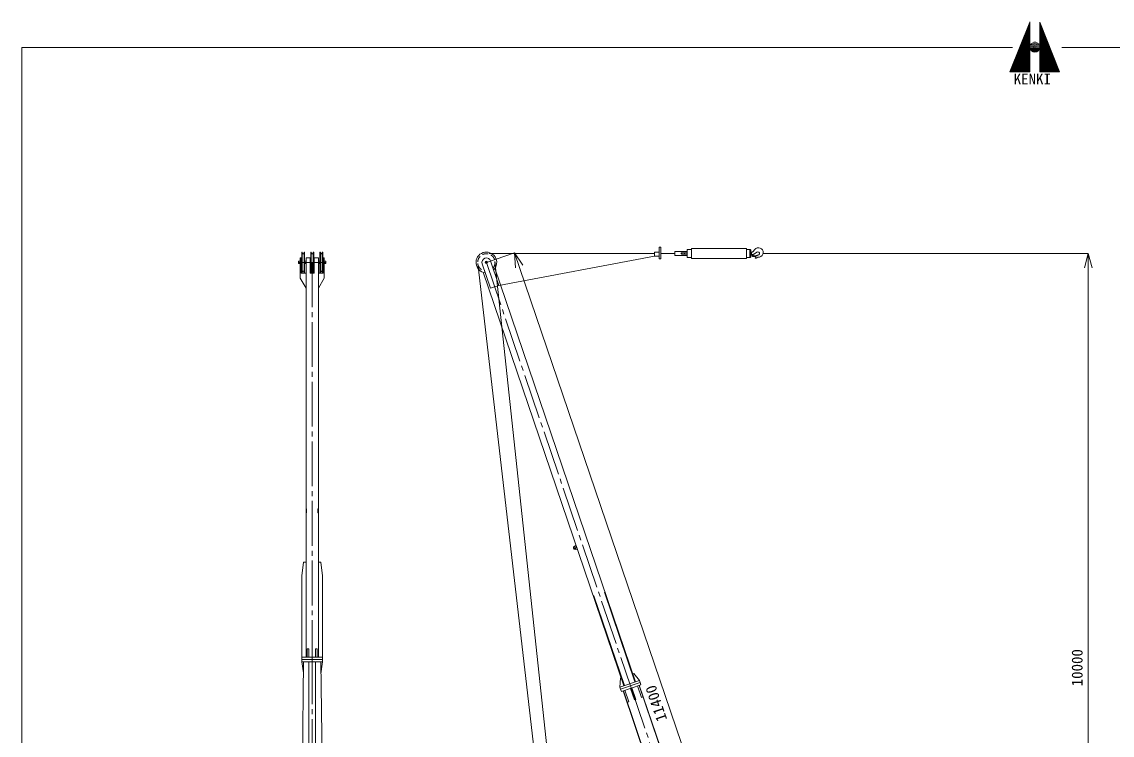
# Model space of a CAD drawing. Units: millimetres, scale not verified. Extents: x -11991 to 12183, y -9047 to 7922.
# Drawn here: x -11991 to 1180, y -689 to 7922 of the extents above; entities that cross this region are included whole.
import ezdxf
from ezdxf.enums import TextEntityAlignment as Align

# ---------------------------------------------------------------- set-up
doc = ezdxf.new("R2010")
doc.units = ezdxf.units.MM
doc.header["$LTSCALE"] = 60
doc.header["$PDMODE"] = 32
doc.header["$PDSIZE"] = 12
for name, pattern in [('CHAIN1', [8, 5, -1, 1, -1]), ('CHAIN2', [12, 9, -1, 1, -1]), ('DASHED1', [1.8, 1.2, -0.6])]:
    doc.linetypes.add(name, pattern=pattern)
for name, color, linetype, lineweight in [('0-0', 7, 'Continuous', 18), ('0-1', 7, 'Continuous', 18), ('0-2', 7, 'Continuous', 9), ('0-4', 7, 'Continuous', 18), ('0-6', 4, 'Continuous', 9), ('0-F', 7, 'Continuous', 18), ('F-0', 7, 'Continuous', 18)]:
    doc.layers.add(name, color=color, linetype=linetype, lineweight=lineweight)
doc.styles.add('ＭＳ ゴシック', font='')
doc.styles.get('ＭＳ ゴシック').set_extended_font_data('MS Gothic')

# ---------------------------------------------------------------- blocks, each defined once
blk = doc.blocks.new('過巻ｵﾓﾘ')
at = {"layer": '0-1'}
for p, q in [((-45, 16.43), (-45, -33.57)), ((-45, 16.43), (10, 16.43)), ((10, -33.57), (-45, -33.57))]:
    blk.add_line(p, q, dxfattribs=at)
blk.add_lwpolyline([(30, -63.57), (10, -63.57), (10, 76.43), (30, 76.43)], close=True, dxfattribs=at)
blk = doc.blocks.new('フック')
at = {"layer": '0-6', "color": 7, "lineweight": 18}
for p, q in [((-21.97, 422.53), (-23.67, 420.83)), ((-23.67, 422.53), (-23.67, 392.53)), ((31.63, 422.53), (-21.97, 422.53)), ((0.03, 463.85), (9.63, 463.85)), ((0.03, 463.85), (0.03, 422.53)), ((9.63, 463.85), (9.63, 422.53)), ((31.63, 422.53), (33.33, 420.83)), ((33.33, 422.53), (33.33, 392.53)), ((40.83, 392.53), (40.83, -7.75)), ((40.83, -7.75), (-31.17, -7.75)), ((-23.67, -7.75), (-23.67, -33.5)), ((-23.67, -31.75), (33.33, -31.75)), ((-23.67, -33.5), (-19.43, -37.75)), ((29.09, -37.75), (-19.43, -37.75)), ((-14.18, -73.89), (-16.34, -73.89)), ((-16.17, -51.55), (-16.17, -73.92)), ((-16.14, -51.53), (-14.1, -51.53)), ((-11.8, -71.71), (-10.24, -55.32)), ((-3.99, -44.83), (-11.64, -47.91)), ((-0.95, -55.31), (-10.14, -55.42)), ((-4.17, -38.02), (-4.17, -43.15)), ((13.83, -43.15), (-4.17, -43.15)), ((13.83, -38.02), (13.83, -43.15)), ((29.09, -37.75), (33.33, -33.5)), ((33.33, -7.75), (33.33, -33.5))]:
    blk.add_line(p, q, dxfattribs=at)
at = {"layer": '0-6', "color": 7, "linetype": 'CHAIN1', "lineweight": 18}
blk.add_line((0.03, 442.85), (9.63, 442.85), dxfattribs=at)
at = {"layer": '0-6', "color": 7, "lineweight": 18}
for points in [[(40.83, 392.53), (-31.17, 392.53), (-31.17, -7.75)], [(-7.22, -90.36), (-7.7, -87.74), (-8.79, -83.33), (-10.63, -79.23), (-13.7, -75.62), (-16.24, -73.83), (-18.47, -72.7), (-22.67, -71.27), (-26.55, -70.76), (-29.26, -71.5), (-29.95, -72.61), (-30, -73.19), (-29.84, -74.34), (-29.42, -75.62), (-28.83, -76.93), (-28.45, -77.68), (-27.55, -79.23), (-25.95, -81.65), (-24.46, -83.95), (-23.27, -86.28), (-22.81, -87.73), (-22.7, -88.27), (-22.55, -89.22), (-22.44, -90.2), (-22.37, -91.19), (-22.34, -91.77)], [(-4.17, -43.39), (-3.93, -44.56), (-3.53, -46.57), (-3.08, -48.57), (-2.58, -50.55), (-2.25, -51.69), (-1.66, -53.48), (-0.49, -56.52), (0.85, -59.51), (2.3, -62.45), (3.18, -64.13), (4.58, -66.76), (7.07, -71.24), (9.61, -75.68), (12.2, -80.09), (13.71, -82.64)], [(13.39, -43.39), (13.69, -44.61), (14.24, -46.69), (14.89, -48.71), (15.7, -50.63), (16.26, -51.69), (17.16, -53.05), (19.03, -55.2), (21.19, -57.15), (23.5, -58.97), (24.88, -59.99), (26.13, -60.9), (28.25, -62.47), (30.33, -64.06), (32.35, -65.7), (33.49, -66.69), (34.71, -67.81), (36.75, -69.82), (38.73, -71.91), (40.67, -74.05), (41.79, -75.3)]]:
    blk.add_lwpolyline(points, dxfattribs=at)
blk.add_circle((-10.18, -51.52), 1.8, dxfattribs=at)
for centre, radius, start, end in [((12.32, -93.25), 34.5, 176.00732, 31.72647), ((-14.18, -71.49), 2.4, 270, 354.58571), ((-10.18, -51.52), 3.9, 271.53415, 180.27139), ((4.83, -90.55), 12, 176.68439, 46.46785)]:
    blk.add_arc(centre, radius, start, end, dxfattribs=at)
at = {"layer": '0-6', "color": 7}
blk.add_point((4.83, 463.85), dxfattribs=at)
blk = doc.blocks.new('ﾌﾞｰﾑ中間部立面')
at = {"layer": '0-4'}
for p, q in [((-2084.53, 421.15), (-2084.53, -143.85)), ((-1884.53, -90.65), (-2035.52, 428.14)), ((-2287.53, 13.31), (-2287.53, -94.61)), ((-2084.53, 59.35), (-2281.59, 91.37)), ((-1929.12, 62.55), (908.01, 62.55)), ((-1928.19, 59.35), (2184.47, 59.35)), ((907.29, 59.35), (912.78, 83.74)), ((957.29, 59.35), (951.8, 83.74)), ((956.57, 62.55), (2184.47, 62.55)), ((2037.47, 59.35), (2037.47, 40.35)), ((2037.47, 40.35), (2184.47, 40.35)), ((2184.47, 84.35), (2212.47, 84.35)), ((2184.47, 84.35), (2184.47, -165.65)), ((2212.47, 84.35), (2212.47, -165.65)), ((-1884.53, -90.65), (-1884.53, -143.85)), ((2037.47, -31.15), (2184.47, -31.15)), ((2037.47, -31.15), (2037.47, -50.15)), ((2037.47, -50.15), (2184.47, -50.15)), ((2037.47, -121.65), (2184.47, -121.65)), ((2037.47, -121.65), (2037.47, -140.65)), ((-2084.53, -140.65), (-2281.59, -172.67)), ((-2084.53, -140.65), (2184.47, -140.65)), ((-2084.53, -143.85), (2184.47, -143.85)), ((2184.47, -165.65), (2212.47, -165.65))]:
    blk.add_line(p, q, dxfattribs=at)
at = {"layer": '0-4', "color": 4, "linetype": 'CHAIN2', "lineweight": 9}
blk.add_line((2212.47, -40.65), (-2287.53, -40.65), dxfattribs=at)
at = {"layer": '0-4'}
for centre, radius in [((-2287.53, 54.85), 18), ((932.29, 79.35), 10), ((-2287.53, -136.15), 18)]:
    blk.add_circle(centre, radius, dxfattribs=at)
for centre, radius, start, end in [((-2059.53, 421.15), 25, 16.22797, 180), ((-2287.53, 54.85), 37, 67.13354, 62.28837), ((932.29, 79.35), 20, 12.68038, 167.31962), ((-2287.53, -136.15), 37, 297.71163, 292.86646)]:
    blk.add_arc(centre, radius, start, end, dxfattribs=at)
for p in [(-2287.53, 54.85), (-2287.53, -136.15)]:
    blk.add_point(p, dxfattribs=at)
blk = doc.blocks.new('ﾌﾞｰﾑ上部立面')
at = {"layer": '0-4'}
for p, q in [((-2144.19, 112.43), (-2144.19, -137.57)), ((3127.81, 62.43), (-2144.19, 62.43)), ((-1000.19, 60.43), (-2144.19, 60.43)), ((-1000.19, 54.43), (-2144.19, 54.43)), ((-1000.19, 60.43), (-1000.19, 54.43)), ((-403.31, 62.43), (-397.82, 86.83)), ((-353.31, 62.43), (-358.8, 86.83)), ((-1000.19, -79.57), (-2144.19, -79.57)), ((-1000.19, -85.57), (-2144.19, -85.57)), ((3127.81, -87.57), (-2144.19, -87.57)), ((-1000.19, -85.57), (-1000.19, -79.57)), ((3228.38, -66.57), (2916.56, -66.57)), ((-2144.19, -137.57), (-2172.19, -137.57))]:
    blk.add_line(p, q, dxfattribs=at)
at = {"layer": '0-4', "color": 4, "linetype": 'CHAIN2', "lineweight": 9}
blk.add_line((3227.81, -12.57), (-2172.19, -12.57), dxfattribs=at)
at = {"layer": '0-4'}
for points in [[(-2144.19, 112.43), (-2172.19, 112.43), (-2172.19, -137.57)], [(-2144.19, 112.43), (-2044.19, 72.43), (-2044.19, 62.43)], [(3228.38, 41.43), (2916.56, 41.43), (2916.56, -66.57)], [(-2144.19, -137.57), (-2044.19, -97.57), (-2044.19, -87.57)]]:
    blk.add_lwpolyline(points, dxfattribs=at)
for centre, radius in [((-378.31, 82.43), 10), ((3227.81, -12.57), 15)]:
    blk.add_circle(centre, radius, dxfattribs=at)
for centre, radius, start, end in [((-378.31, 82.43), 20, 12.68038, 167.31962), ((3227.81, -12.57), 125, 205.59455, 154.40545), ((3227.81, -12.57), 54, 270, 90)]:
    blk.add_arc(centre, radius, start, end, dxfattribs=at)
at = {"layer": '0-4', "linetype": 'DASHED1'}
blk.add_arc((3227.81, -12.57), 105, 210.94972, 149.05028, dxfattribs=at)
at = {"layer": '0-4'}
blk.add_point((3227.81, -12.57), dxfattribs=at)
blk = doc.blocks.new('ﾌﾞｰﾑ立面1')
at = {"layer": '0-0'}
for name, p in [('ﾌﾞｰﾑ中間部立面', (-484.99, 22.91)), ('ﾌﾞｰﾑ上部立面', (3899.68, -5.17))]:
    blk.add_blockref(name, p, dxfattribs=at)
blk = doc.blocks.new('ﾌﾞｰﾑ中間部平面')
at = {"layer": '0-4'}
for p, q in [((-1345.77, 159.42), (-1105.77, 159.42)), ((-1326.77, 213.42), (-1326.77, 203.42)), ((-1326.77, -146.58), (-1326.77, 159.42)), ((-1308.77, -146.58), (-1308.77, 159.42)), ((-1290.77, -146.58), (-1290.77, 159.42)), ((-1105.77, 256.42), (-1105.77, 159.42)), ((-1056.77, 256.42), (-1105.77, 256.42)), ((-1105.77, 159.42), (-1105.77, 181.42)), ((-1105.77, -146.58), (-1105.77, 159.42)), ((-1056.77, 256.42), (-1056.77, -243.58)), ((-905.77, 177.17), (-1056.77, 256.42)), ((-905.77, 157.17), (-1056.77, 236.42)), ((-1056.77, 158.87), (3163.23, 111.42)), ((-905.77, 177.17), (-905.77, 157.17)), ((-1308.77, 46.42), (-1105.77, 46.42)), ((-1056.77, 46.42), (3163.23, 46.42)), ((1886.05, 119.78), (1886.05, 125.78)), ((1886.05, 119.78), (1936.05, 119.21)), ((1936.05, 119.21), (1936.05, 125.21)), ((3027.45, 112.94), (3163.23, 131.42)), ((3163.23, 131.42), (3191.23, 131.42)), ((3163.23, 131.42), (3163.23, -118.58)), ((3191.23, 131.42), (3191.23, -118.58)), ((3191.23, 131.42), (3191.23, -118.58)), ((-1308.77, -33.58), (-1105.77, -33.58)), ((-1056.77, -33.58), (3163.23, -33.58)), ((-1056.77, -146.03), (3163.23, -98.58)), ((1886.05, -106.94), (1936.05, -106.38)), ((1886.05, -112.94), (1886.05, -106.94)), ((1936.05, -112.38), (1936.05, -106.38)), ((3016.23, -98.58), (3163.23, -118.58)), ((3163.23, -118.58), (3191.23, -118.58)), ((-1345.77, -146.58), (-1105.77, -146.58)), ((-1345.77, -146.58), (-1345.77, -168.58)), ((-1345.77, -168.58), (-1105.77, -168.58)), ((-1345.77, -168.58), (-1308.77, -168.58)), ((-1290.77, -190.58), (-1290.77, -200.58)), ((-1105.77, -146.58), (-1105.77, -168.58)), ((-1105.77, -243.58), (-1105.77, -146.58)), ((-1105.77, -146.58), (-1105.26, -146.58)), ((-1056.77, -243.58), (-1105.77, -243.58)), ((-905.77, -164.34), (-1056.77, -243.58))]:
    blk.add_line(p, q, dxfattribs=at)
at = {"layer": '0-4', "color": 4, "linetype": 'CHAIN2', "lineweight": 9}
blk.add_line((3191.23, 6.42), (-1308.77, 6.42), dxfattribs=at)
at = {"layer": '0-4'}
for points in [[(-1345.77, 159.42), (-1345.77, 181.42), (-1105.77, 181.42)], [(-1326.77, 213.42), (-1290.77, 213.42), (-1290.77, 203.42)], [(-1326.77, -190.58), (-1326.77, -200.58), (-1290.77, -200.58)], [(-905.77, -164.34), (-905.77, -144.33), (-1056.77, -223.58)]]:
    blk.add_lwpolyline(points, dxfattribs=at)
blk = doc.blocks.new('ﾌﾞｰﾑ上部平面')
at = {"layer": '0-4'}
for p, q in [((341.33, 145), (220.09, 75)), ((585.33, 145), (341.33, 145)), ((402.16, 75), (402.16, 133)), ((585.33, 133), (402.16, 133)), ((516.33, 165), (516.33, 145)), ((546.33, 165), (516.33, 165)), ((516.33, 133), (516.33, 127.5)), ((546.33, 165), (546.33, 145)), ((546.33, 133), (546.33, 127.5)), ((585.33, 145), (585.33, 133)), ((-4260.47, 125), (-4260.47, -125)), ((-4232.47, 125), (-4260.47, 125)), ((-4260.47, 125), (-4260.47, -125)), ((-4232.47, 125), (-4232.47, -125)), ((-3253.47, 125), (-4232.47, 125)), ((585.33, 75), (-4232.47, 75)), ((-4132.47, 41.5), (-4232.47, 41.5)), ((-3253.47, 125), (-3088.47, 105)), ((-3088.47, 75), (-3088.47, 105)), ((-2491.59, 69), (-2491.59, 75)), ((-2441.59, 69), (-2491.59, 69)), ((-2441.59, 69), (-2441.59, 75)), ((406.33, 127.5), (656.33, 127.5)), ((406.33, 121.5), (406.33, 127.5)), ((406.33, 121.5), (656.33, 121.5)), ((406.33, 121.5), (423.28, 115.67)), ((406.33, 98.5), (423.28, 104.32)), ((406.33, 98.5), (656.33, 98.5)), ((406.33, 92.5), (406.33, 98.5)), ((406.33, 92.5), (656.33, 92.5)), ((406.33, 17.5), (656.33, 17.5)), ((406.33, 11.5), (406.33, 17.5)), ((406.33, 11.5), (656.33, 11.5)), ((406.33, 11.5), (423.28, 5.67)), ((516.33, 92.5), (516.33, 75)), ((516.33, 24.64), (516.33, 17.5)), ((546.33, 92.5), (546.33, 75)), ((546.33, 24.64), (546.33, 17.5)), ((585.33, 75), (585.33, 24.64)), ((656.33, 121.5), (639.38, 115.67)), ((656.33, 98.5), (639.38, 104.32)), ((656.33, 11.5), (639.38, 5.67)), ((656.33, 121.5), (656.33, 127.5)), ((656.33, 92.5), (656.33, 98.5)), ((656.33, 11.5), (656.33, 17.5)), ((-4232.47, -125), (-4260.47, -125)), ((-4132.47, -41.5), (-4232.47, -41.5)), ((585.33, -75), (-4232.47, -75)), ((-3253.47, -125), (-4232.47, -125)), ((-3253.47, -125), (-3088.47, -105)), ((-3088.47, -105), (-3088.47, -75)), ((-2491.59, -75), (-2491.59, -69)), ((-2441.59, -69), (-2491.59, -69)), ((-2441.59, -75), (-2441.59, -69)), ((341.33, -145), (220.09, -75)), ((402.16, -24.65), (585.33, -24.65)), ((406.33, -11.5), (423.28, -5.68)), ((406.33, -11.5), (656.33, -11.5)), ((406.33, -17.5), (406.33, -11.5)), ((406.33, -17.5), (656.33, -17.5)), ((406.33, -92.5), (656.33, -92.5)), ((406.33, -92.5), (406.33, -98.5)), ((406.33, -98.5), (656.33, -98.5)), ((406.33, -98.5), (423.28, -104.33)), ((406.33, -121.5), (423.28, -115.68)), ((406.33, -121.5), (656.33, -121.5)), ((406.33, -121.5), (406.33, -127.5)), ((406.33, -127.5), (656.33, -127.5)), ((516.33, -17.5), (516.33, -24.65)), ((516.33, -75), (516.33, -92.5)), ((516.33, -127.5), (516.33, -133)), ((546.33, -17.5), (546.33, -24.65)), ((546.33, -75), (546.33, -92.5)), ((546.33, -127.5), (546.33, -133)), ((585.33, -75), (585.33, -24.65)), ((656.33, -11.5), (639.38, -5.68)), ((656.33, -98.5), (639.38, -104.33)), ((656.33, -121.5), (639.38, -115.68)), ((656.33, -17.5), (656.33, -11.5)), ((656.33, -92.5), (656.33, -98.5)), ((656.33, -121.5), (656.33, -127.5)), ((585.33, -145), (341.33, -145)), ((516.33, -145), (516.33, -165)), ((546.33, -165), (516.33, -165)), ((546.33, -145), (546.33, -165)), ((585.33, -145), (585.33, -133))]:
    blk.add_line(p, q, dxfattribs=at)
at = {"layer": '0-4', "color": 4, "linetype": 'CHAIN2', "lineweight": 9}
for p, q in [((531.33, 165), (531.33, -165)), ((531.33, 0), (-4260.47, 0))]:
    blk.add_line(p, q, dxfattribs=at)
at = {"layer": '0-4'}
for points in [[(-4132.47, 41.5), (-4132.47, 60.5), (-4232.47, 60.5)], [(402.16, -24.65), (402.16, 24.64), (585.33, 24.64)], [(-4132.47, -41.5), (-4132.47, -60.5), (-4232.47, -60.5)], [(585.33, -133), (402.16, -133), (402.16, -74.33)]]:
    blk.add_lwpolyline(points, dxfattribs=at)
for centre, start, end in [((421.33, 110), 288.96785, 71.03215), ((421.33, 0), 288.96785, 71.03215), ((641.33, 110), 108.96785, 251.03215), ((641.33, 0), 108.96785, 251.03215), ((421.33, -110), 288.96785, 71.03215), ((641.33, -110), 108.96785, 251.03215)]:
    blk.add_arc(centre, 6, start, end, dxfattribs=at)
blk = doc.blocks.new('ﾌﾞｰﾑ平面1')
at = {"layer": '0-F'}
for name, p in [('ﾌﾞｰﾑ中間部平面', (-1822.08, -4.26)), ('ﾌﾞｰﾑ上部平面', (5629.62, 2.16))]:
    blk.add_blockref(name, p, dxfattribs=at)

msp = doc.modelspace()

# ---------------------------------------------------------------- linework, layer by layer
at = {"layer": '0-1'}
for p, q in [((-4102.99, 5148.84), (-3952.99, 5148.84)), ((-5162.07, -6386.49), (-6482.03, 5005.76)), ((-4346.87, 5125.84), (-6346.87, 5125.84)), ((-5055.63, -6374.16), (-6276.8, 5028.64)), ((-6228.04, 4740.41), (-4346.87, 5092.27)), ((-4102.99, 5125.84), (-4271.87, 5125.84))]:
    msp.add_line(p, q, dxfattribs=at)
msp.add_lwpolyline([(-4102.99, 5148.84), (-4102.99, 5102.84), (-3952.99, 5102.84)], dxfattribs=at)
at = {"layer": '0-2', "color": 4}
for p, q in [((-6038.36, 5133.76), (-6379.46, 5017.64)), ((-2364.53, -5658.04), (-6038.36, 5133.76)), ((-6038.36, 5133.76), (-6026.43, 4954.16)), ((-6038.36, 5133.76), (-5938.23, 4984.19)), ((891.7, 5125.84), (-3039.57, 5125.84)), ((891.7, 5125.84), (845.11, 4951.97)), ((891.7, -4874.16), (891.7, 5125.84)), ((891.7, 5125.84), (938.28, 4951.97))]:
    msp.add_line(p, q, dxfattribs=at)
at = {"layer": 'F-0'}
for p, q in [((-55.29, 7316.95), (186.17, 7918.54)), ((184.82, 7904.95), (180.11, 7904.95)), ((186.22, 7922.01), (186.22, 7316.95)), ((304.86, 7918.54), (545.07, 7316.95)), ((306.22, 7913.93), (306.22, 7316.95)), ((183.5, 7772.95), (129.16, 7772.95)), ((183.5, 7784.95), (133.07, 7784.95)), ((183.5, 7796.95), (138.56, 7796.95)), ((183.5, 7808.95), (143.27, 7808.95)), ((183.5, 7820.95), (147.97, 7820.95)), ((183.5, 7832.95), (152.68, 7832.95)), ((183.5, 7844.95), (156.59, 7844.95)), ((183.5, 7856.95), (162.08, 7856.95)), ((183.5, 7868.95), (166.79, 7868.95)), ((183.5, 7880.95), (171.49, 7880.95)), ((183.5, 7892.95), (175.41, 7892.95)), ((312.22, 7899.93), (312.22, 7317.33)), ((318.22, 7885.18), (318.22, 7316.95)), ((324.22, 7870.44), (324.22, 7316.95)), ((330.22, 7854.96), (330.22, 7316.95)), ((336.22, 7840.22), (336.22, 7317.33)), ((342.22, 7826.21), (342.22, 7316.95)), ((348.22, 7808.52), (348.22, 7316.95)), ((354.22, 7793.04), (354.22, 7316.95)), ((360.22, 7778.3), (360.22, 7317.33)), ((183.5, 7640.95), (75.4, 7640.95)), ((183.5, 7652.95), (80.03, 7652.95)), ((183.5, 7664.95), (84.66, 7664.95)), ((183.5, 7676.95), (90.07, 7676.95)), ((183.5, 7688.95), (94.7, 7688.95)), ((183.5, 7700.95), (99.33, 7700.95)), ((183.5, 7712.95), (105.5, 7712.95)), ((183.5, 7724.95), (108.59, 7724.95)), ((183.5, 7736.95), (114.26, 7736.95)), ((183.5, 7748.95), (118.18, 7748.95)), ((183.5, 7760.95), (123.67, 7760.95)), ((366.22, 7763.55), (366.22, 7316.95)), ((372.22, 7748.81), (372.22, 7316.95)), ((378.22, 7733.33), (378.22, 7316.95)), ((384.22, 7718.59), (384.22, 7316.95)), ((390.22, 7702.37), (390.22, 7317.33)), ((396.22, 7686.89), (396.22, 7316.95)), ((402.22, 7672.5), (402.22, 7316.95)), ((408.22, 7656.01), (408.22, 7316.95)), ((414.22, 7642.82), (414.22, 7316.95)), ((183.5, 7508.95), (21.79, 7508.95)), ((183.5, 7520.95), (26.55, 7520.95)), ((183.5, 7532.95), (31.31, 7532.95)), ((183.5, 7544.95), (36.82, 7544.95)), ((183.5, 7556.95), (41.45, 7556.95)), ((183.5, 7568.95), (46.85, 7568.95)), ((183.5, 7580.95), (51.48, 7580.95)), ((183.5, 7592.95), (56.11, 7592.95)), ((183.5, 7604.95), (60.74, 7604.95)), ((183.5, 7616.95), (66.14, 7616.95)), ((183.5, 7628.95), (70.77, 7628.95)), ((420.22, 7627.43), (420.22, 7317.33)), ((426.22, 7612.04), (426.22, 7317.33)), ((432.22, 7597.75), (432.22, 7316.95)), ((438.22, 7581.26), (438.22, 7317.33)), ((444.22, 7569.17), (444.22, 7316.95)), ((450.22, 7550.34), (450.22, 7316.95)), ((456.22, 7536.58), (456.22, 7316.95)), ((462.22, 7519.38), (462.22, 7317.33)), ((468.22, 7509.06), (468.22, 7316.95)), ((183.5, 7376.95), (-31.36, 7376.95)), ((183.5, 7388.95), (-26.6, 7388.95)), ((183.5, 7400.95), (-21.84, 7400.95)), ((183.5, 7412.95), (-16.69, 7412.95)), ((183.5, 7424.95), (-12.32, 7424.95)), ((183.5, 7436.95), (-6.77, 7436.95)), ((183.5, 7448.95), (-2.01, 7448.95)), ((183.5, 7460.95), (2.75, 7460.95)), ((183.5, 7472.95), (6.72, 7472.95)), ((183.5, 7484.95), (12.27, 7484.95)), ((183.5, 7496.95), (17.03, 7496.95)), ((474.22, 7493.58), (474.22, 7316.95)), ((480.22, 7476.38), (480.22, 7317.25)), ((486.22, 7460.9), (486.22, 7316.99)), ((492.22, 7448.86), (492.22, 7317.25)), ((498.22, 7429.94), (498.22, 7317.25)), ((504.22, 7416.18), (504.22, 7316.99)), ((510.22, 7398.98), (510.22, 7317.25)), ((516.22, 7383.5), (516.22, 7316.99)), ((186.22, 7316.95), (-55.29, 7316.95)), ((183.5, 7328.95), (-50.54, 7328.95)), ((183.5, 7340.95), (-44.84, 7340.95)), ((183.5, 7352.95), (-40.87, 7352.95)), ((183.5, 7364.95), (-36.11, 7364.95)), ((545.07, 7316.95), (306.22, 7316.95)), ((522.22, 7372.31), (522.22, 7316.99)), ((528.22, 7357.7), (528.22, 7317.25)), ((534.23, 7342.22), (534.23, 7316.95)), ((540.22, 7328.21), (540.22, 7316.99))]:
    msp.add_line(p, q, dxfattribs=at)
at = {"layer": 'F-0', "color": 3, "lineweight": 9}
msp.add_line((570.36, 7613.85), (12183.04, 7613.85), dxfattribs=at)
msp.add_lwpolyline([(-11991.19, -9046.7), (-11991.19, 7613.85), (-24.93, 7613.85)], dxfattribs=at)
at = {"layer": 'F-0'}
for radius, start, end in [(60, 135.93259, 151.00967), (60, 149.7861, 149.92245), (54, 129.24959, 147.2502), (48, 118.96094, 140.77228), (42, 93.86473, 133.89313), (60, 64.28873, 115.22803), (36, 121.79114, 123.08487), (36, 58.41756, 121.67061), (42, 46.85349, 93.85477), (48, 38.91083, 61.17125), (54, 34.45551, 51.04704), (60, 30.73624, 44.43295), (60, 173.45239, 174.23766), (60, 185.70593, 354.27437), (60, 162.15756, 173.56424), (54, 161.01021, 173.56471), (54, 186.43527, 353.56738), (48, 187.16591, 352.93657), (48, 158.32231, 172.76015), (42, 188.17668, 351.89909), (42, 154.77959, 171.71358), (36, 189.48106, 349.94032), (36, 150.12666, 170.28011), (30, 192.26367, 347.03778), (30, 143.23814, 167.59943), (24, 133.03224, 164.65681), (24, 195.45453, 344.7596), (18, 19.77864, 161.34576), (18, 199.68225, 340.28662), (12, 31.31593, 150.50839), (12, 211.20763, 329.32518), (24, 16.42581, 48.92076), (30, 11.73039, 37.21172), (36, 9.72751, 29.972), (42, 8.37691, 25.66255), (48, 7.29781, 22.25677), (54, 6.8476, 19.12502), (60, 6.18272, 17.85071)]:
    msp.add_arc((246.22, 7616.94), radius, start, end, dxfattribs=at)

# ---------------------------------------------------------------- block references
at = {"layer": '0-0', "rotation": 108.8}
msp.add_blockref('ﾌﾞｰﾑ立面1', (-4099.31, -1735.31), dxfattribs=at)
at = {"layer": '0-1'}
msp.add_blockref('過巻ｵﾓﾘ', (-4301.87, 5125.84), dxfattribs=at)
at = {"layer": '0-1', "xscale": 1.666667, "yscale": 1.666667, "rotation": 90}
msp.add_blockref('フック', (-3248.78, 5117.79), dxfattribs=at)
at = {"layer": '0-F', "rotation": 90}
msp.add_blockref('ﾌﾞｰﾑ平面1', (-8480.96, -1143.31), dxfattribs=at)

# ---------------------------------------------------------------- texts
at = {"layer": '0-2', "style": 'ＭＳ ゴシック'}
for s, rotation, p in [('10000', 90, (861.7, -99.16)), ('11400', 108.8, (-4157.34, -484.8))]:
    msp.add_text(s, height=132, rotation=rotation, dxfattribs=at).set_placement(p, align=Align.BOTTOM_LEFT)
at = {"layer": 'F-0', "style": 'ＭＳ ゴシック'}
msp.add_text('KENKI', height=132, dxfattribs=at).set_placement((-9.3, 7125.92), align=Align.BOTTOM_LEFT)

doc.saveas('drawing.dxf')
